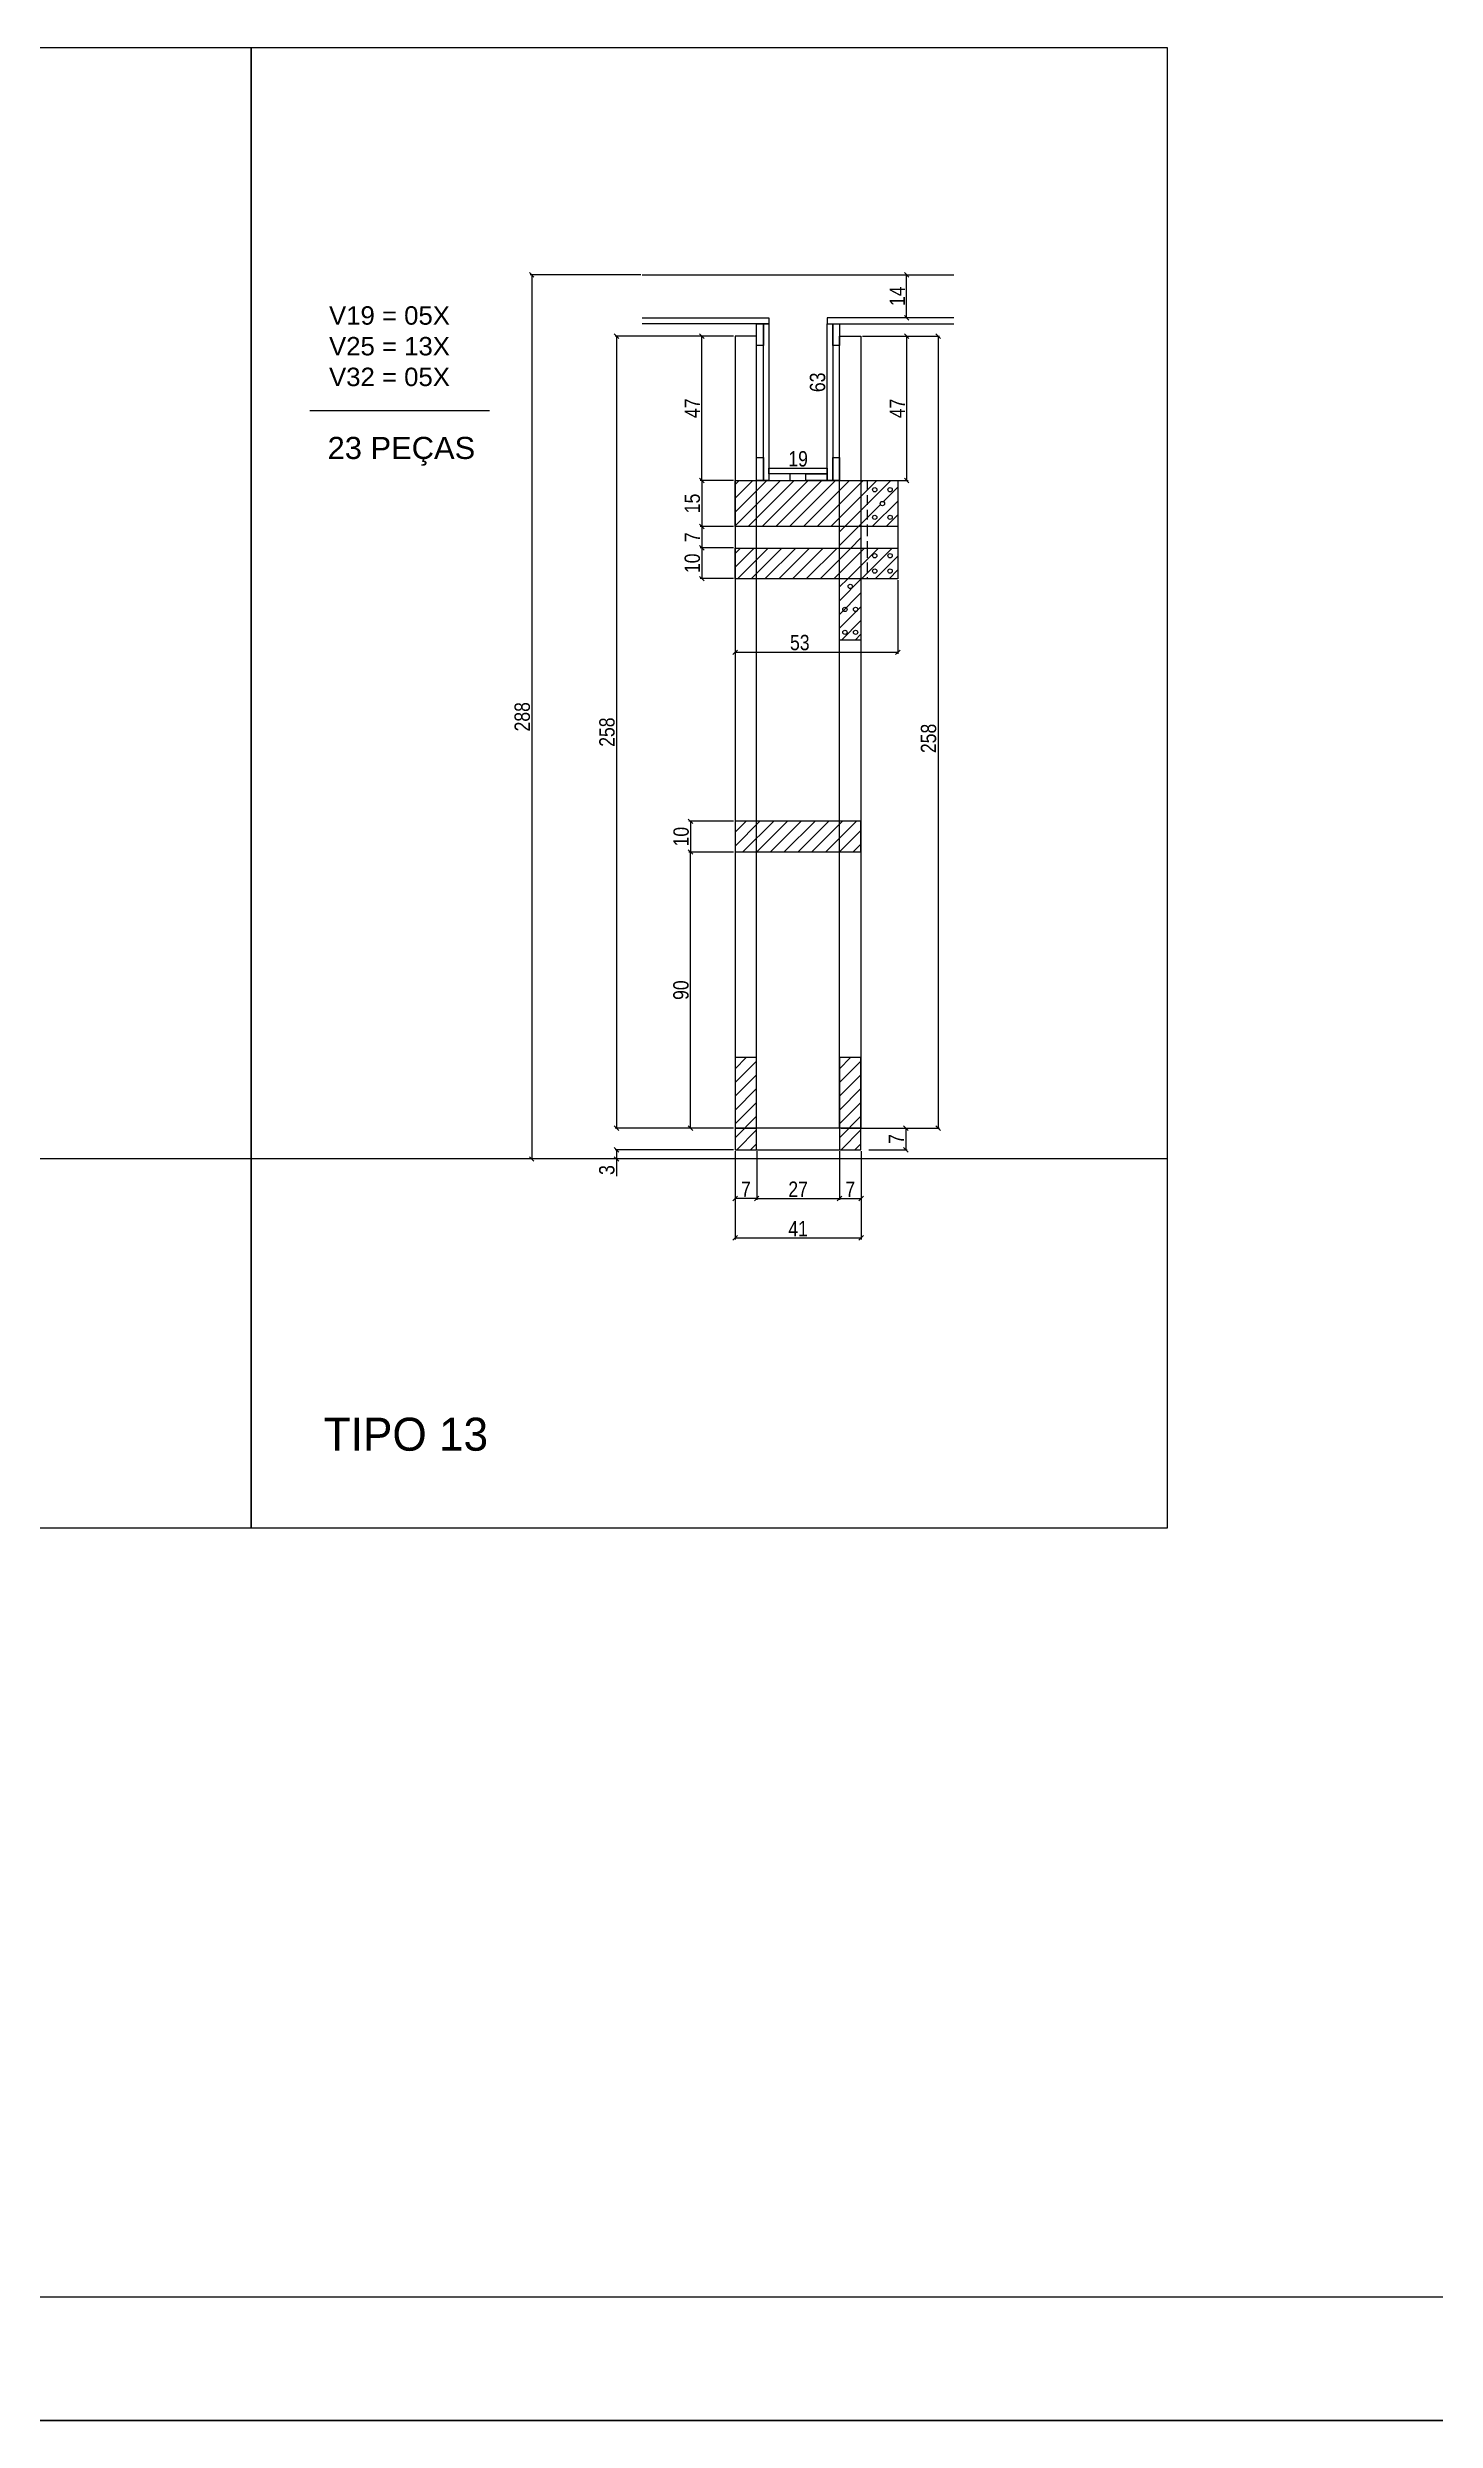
# Model space of a CAD drawing. Extents: x 16965 to 24320, y 205100 to 209880.
# Drawn here: x 21468 to 22372, y 205100 to 206646 of the extents above; entities that cross this region are included whole.
import ezdxf

# ---------------------------------------------------------------- set-up
doc = ezdxf.new("R2010")
doc.units = 0
doc.linetypes.add('DASHED2', pattern=[9.525, 6.35, -3.175])
doc.layers.get('0').update_dxf_attribs({"linetype": 'CONTINUOUS'})
doc.layers.get('DEFPOINTS').update_dxf_attribs({"linetype": 'CONTINUOUS'})
for name, color, linetype in [('COTA', 241, 'CONTINUOUS'), ('detalhes', 4, 'CONTINUOUS'), ('HACHURA', 8, 'CONTINUOUS'), ('TIRAS REESCORAMENTO', 252, 'CONTINUOUS'), ('VIGAS', 3, 'CONTINUOUS')]:
    doc.layers.add(name, color=color, linetype=linetype)
doc.layers.add('FOLHA', color=255, linetype='CONTINUOUS', lineweight=40)
doc.styles.add('COTA TECNICA 2X', font='techl___.ttf', dxfattribs={"height": 10})
doc.styles.add('R80-50', font='arial.ttf', dxfattribs={"height": 10})
doc.styles.add('ROMAS860', font='ROMAS860.SHX', dxfattribs={"height": 8.5})
doc.dimstyles.new('SECAO', dxfattribs={"dimscale": 0.333333, "dimtxt": 5, "dimasz": 9, "dimexe": 3, "dimexo": 3, "dimgap": 3, "dimtad": 1, "dimdec": 1, "dimlfac": 0.5, "dimzin": 12, "dimdsep": 46, "dimtxsty": 'COTA TECNICA 2X', "dimblk1": 'OBLIQUE', "dimblk2": 'OBLIQUE', "dimsah": 1, "dimcen": 0.9, "dimclrd": 4, "dimclre": 4, "dimclrt": 240, "dimadec": 1, "dimazin": 3, "dimtfac": 1, "dimtdec": 1, "dimtmove": 0, "dimatfit": 3, "dimfxl": 1, "dimtolj": 1, "dimtzin": 12, "dimarcsym": 0})
pattern_1 = [(45, (-1676.0995, 8041.0315), (-4.49012806, 4.49012806), [])]

# ---------------------------------------------------------------- blocks, each defined once
blk = doc.blocks.new('_Oblique')
at = {"color": 0, "linetype": 'ByBlock', "lineweight": -2}
blk.add_line((-0.5, -0.5), (0.5, 0.5), dxfattribs=at)
blk = doc.blocks.new('*D3212')
at = {"layer": 'DEFPOINTS', "color": 0, "transparency": 16777216}
for p in [(21915.8, 206458.4), (21838.5, 205942.3), (21915.8, 205942.3)]:
    blk.add_point(p, dxfattribs=at)
at = {"layer": 'detalhes', "color": 4, "lineweight": -2, "transparency": 16777216}
for p, q in [((21914.8, 206458.4), (21837.5, 206458.4)), ((21838.5, 206458.4), (21838.5, 205942.3)), ((21914.8, 205942.3), (21837.5, 205942.3))]:
    blk.add_line(p, q, dxfattribs=at)
at = {"layer": 'detalhes', "color": 4, "lineweight": -2, "transparency": 16777216, "xscale": 3, "yscale": 3, "zscale": 3}
for p, rotation in [((21838.5, 206458.4), 90), ((21838.5, 205942.3), 270)]:
    blk.add_blockref('_Oblique', p, dxfattribs=dict(at, rotation=rotation))
at = {"layer": 'detalhes', "color": 240, "transparency": 16777216, "insert": (21832.3, 206200.4), "char_height": 10, "attachment_point": 5, "rotation": 90, "style": 'COTA TECNICA 2X'}
blk.add_mtext('\\A1;258', dxfattribs=at)
blk = doc.blocks.new('*D3213')
at = {"layer": 'DEFPOINTS', "color": 0, "transparency": 16777216}
for p in [(21915.8, 205928.3), (21997.8, 205928.3), (21997.8, 205870.9)]:
    blk.add_point(p, dxfattribs=at)
at = {"layer": 'detalhes', "color": 4, "lineweight": -2, "transparency": 16777216}
for p, q in [((21915.8, 205927.3), (21915.8, 205869.9)), ((21997.8, 205927.3), (21997.8, 205869.9)), ((21915.8, 205870.9), (21997.8, 205870.9))]:
    blk.add_line(p, q, dxfattribs=at)
at = {"layer": 'detalhes', "color": 4, "lineweight": -2, "transparency": 16777216, "xscale": 3, "yscale": 3, "zscale": 3, "rotation": 180}
blk.add_blockref('_Oblique', (21915.8, 205870.9), dxfattribs=at)
at = {"layer": 'detalhes', "color": 4, "lineweight": -2, "transparency": 16777216, "xscale": 3, "yscale": 3, "zscale": 3}
blk.add_blockref('_Oblique', (21997.8, 205870.9), dxfattribs=at)
at = {"layer": 'detalhes', "color": 240, "transparency": 16777216, "insert": (21956.8, 205876.9), "char_height": 10, "attachment_point": 5, "style": 'COTA TECNICA 2X'}
blk.add_mtext('\\A1;41', dxfattribs=at)
blk = doc.blocks.new('*D3214')
at = {"layer": 'DEFPOINTS', "color": 0, "transparency": 16777216}
for p in [(21929.8, 205928.3), (21983.8, 205928.3), (21983.8, 205896.6)]:
    blk.add_point(p, dxfattribs=at)
at = {"layer": 'detalhes', "color": 4, "lineweight": -2, "transparency": 16777216}
for p, q in [((21929.8, 205927.3), (21929.8, 205895.6)), ((21983.8, 205927.3), (21983.8, 205895.6)), ((21929.8, 205896.6), (21983.8, 205896.6))]:
    blk.add_line(p, q, dxfattribs=at)
at = {"layer": 'detalhes', "color": 4, "lineweight": -2, "transparency": 16777216, "xscale": 3, "yscale": 3, "zscale": 3, "rotation": 180}
blk.add_blockref('_Oblique', (21929.8, 205896.6), dxfattribs=at)
at = {"layer": 'detalhes', "color": 4, "lineweight": -2, "transparency": 16777216, "xscale": 3, "yscale": 3, "zscale": 3}
blk.add_blockref('_Oblique', (21983.8, 205896.6), dxfattribs=at)
at = {"layer": 'detalhes', "color": 240, "transparency": 16777216, "insert": (21956.8, 205902.6), "char_height": 10, "attachment_point": 5, "style": 'COTA TECNICA 2X'}
blk.add_mtext('\\A1;27', dxfattribs=at)
blk = doc.blocks.new('*D3215')
at = {"layer": 'DEFPOINTS', "color": 0, "transparency": 16777216}
for p in [(21983.8, 205896.6), (21997.8, 205896.6), (21997.8, 205896.6)]:
    blk.add_point(p, dxfattribs=at)
at = {"layer": 'detalhes', "color": 4, "lineweight": -2, "transparency": 16777216}
blk.add_line((21983.8, 205896.6), (21997.8, 205896.6), dxfattribs=at)
at = {"layer": 'detalhes', "color": 4, "lineweight": -2, "transparency": 16777216, "xscale": 3, "yscale": 3, "zscale": 3, "rotation": 180}
blk.add_blockref('_Oblique', (21983.8, 205896.6), dxfattribs=at)
at = {"layer": 'detalhes', "color": 4, "lineweight": -2, "transparency": 16777216, "xscale": 3, "yscale": 3, "zscale": 3}
blk.add_blockref('_Oblique', (21997.8, 205896.6), dxfattribs=at)
at = {"layer": 'detalhes', "color": 240, "transparency": 16777216, "insert": (21990.8, 205902.6), "char_height": 10, "attachment_point": 5, "style": 'COTA TECNICA 2X'}
blk.add_mtext('\\A1;7', dxfattribs=at)
blk = doc.blocks.new('*D3216')
at = {"layer": 'DEFPOINTS', "color": 0, "transparency": 16777216}
for p in [(21915.8, 205896.6), (21915.8, 205896.6), (21929.8, 205896.6)]:
    blk.add_point(p, dxfattribs=at)
at = {"layer": 'detalhes', "color": 4, "lineweight": -2, "transparency": 16777216}
blk.add_line((21929.8, 205896.6), (21915.8, 205896.6), dxfattribs=at)
at = {"layer": 'detalhes', "color": 4, "lineweight": -2, "transparency": 16777216, "xscale": 3, "yscale": 3, "zscale": 3, "rotation": 180}
blk.add_blockref('_Oblique', (21915.8, 205896.6), dxfattribs=at)
at = {"layer": 'detalhes', "color": 4, "lineweight": -2, "transparency": 16777216, "xscale": 3, "yscale": 3, "zscale": 3}
blk.add_blockref('_Oblique', (21929.8, 205896.6), dxfattribs=at)
at = {"layer": 'detalhes', "color": 240, "transparency": 16777216, "insert": (21922.8, 205902.6), "char_height": 10, "attachment_point": 5, "style": 'COTA TECNICA 2X'}
blk.add_mtext('\\A1;7', dxfattribs=at)
blk = doc.blocks.new('*D3217')
at = {"layer": 'DEFPOINTS', "color": 0, "transparency": 16777216}
for p in [(21915.8, 206142.3), (21886.7, 206122.3), (21915.8, 206122.3)]:
    blk.add_point(p, dxfattribs=at)
at = {"layer": 'detalhes', "color": 4, "lineweight": -2, "transparency": 16777216}
for p, q in [((21914.8, 206142.3), (21885.7, 206142.3)), ((21886.7, 206142.3), (21886.7, 206122.3)), ((21914.8, 206122.3), (21885.7, 206122.3))]:
    blk.add_line(p, q, dxfattribs=at)
at = {"layer": 'detalhes', "color": 4, "lineweight": -2, "transparency": 16777216, "xscale": 3, "yscale": 3, "zscale": 3}
for p, rotation in [((21886.7, 206142.3), 90), ((21886.7, 206122.3), 270)]:
    blk.add_blockref('_Oblique', p, dxfattribs=dict(at, rotation=rotation))
at = {"layer": 'detalhes', "color": 240, "transparency": 16777216, "insert": (21880.6, 206132.3), "char_height": 10, "attachment_point": 5, "rotation": 90, "style": 'COTA TECNICA 2X'}
blk.add_mtext('\\A1;10', dxfattribs=at)
blk = doc.blocks.new('*D3218')
at = {"layer": 'DEFPOINTS', "color": 0, "transparency": 16777216}
for p in [(21894, 206458.4), (21915.8, 206458.4), (21915.8, 206364.4)]:
    blk.add_point(p, dxfattribs=at)
at = {"layer": 'detalhes', "color": 4, "lineweight": -2, "transparency": 16777216}
for p, q in [((21914.8, 206458.4), (21893, 206458.4)), ((21894, 206364.4), (21894, 206458.4)), ((21914.8, 206364.4), (21893, 206364.4))]:
    blk.add_line(p, q, dxfattribs=at)
at = {"layer": 'detalhes', "color": 4, "lineweight": -2, "transparency": 16777216, "xscale": 3, "yscale": 3, "zscale": 3}
for p, rotation in [((21894, 206458.4), 90), ((21894, 206364.4), 270)]:
    blk.add_blockref('_Oblique', p, dxfattribs=dict(at, rotation=rotation))
at = {"layer": 'detalhes', "color": 240, "transparency": 16777216, "insert": (21887.9, 206411.4), "char_height": 10, "attachment_point": 5, "rotation": 90, "style": 'COTA TECNICA 2X'}
blk.add_mtext('\\A1;47', dxfattribs=at)
blk = doc.blocks.new('*D3219')
at = {"layer": 'DEFPOINTS', "color": 0, "transparency": 16777216}
for p in [(21997.8, 206458.3), (21997.8, 206364.4), (22027.5, 206364.4)]:
    blk.add_point(p, dxfattribs=at)
at = {"layer": 'detalhes', "color": 4, "lineweight": -2, "transparency": 16777216}
for p, q in [((21998.8, 206458.3), (22028.5, 206458.3)), ((22027.5, 206458.3), (22027.5, 206364.4)), ((21998.8, 206364.4), (22028.5, 206364.4))]:
    blk.add_line(p, q, dxfattribs=at)
at = {"layer": 'detalhes', "color": 4, "lineweight": -2, "transparency": 16777216, "xscale": 3, "yscale": 3, "zscale": 3}
for p, rotation in [((22027.5, 206458.3), 90), ((22027.5, 206364.4), 270)]:
    blk.add_blockref('_Oblique', p, dxfattribs=dict(at, rotation=rotation))
at = {"layer": 'detalhes', "color": 240, "transparency": 16777216, "insert": (22021.4, 206411.3), "char_height": 10, "attachment_point": 5, "rotation": 90, "style": 'COTA TECNICA 2X'}
blk.add_mtext('\\A1;47', dxfattribs=at)
blk = doc.blocks.new('*D3220')
at = {"layer": 'DEFPOINTS', "color": 0, "transparency": 16777216}
for p in [(21838.5, 205922.3), (21915.8, 205928.3), (21915.8, 205922.3)]:
    blk.add_point(p, dxfattribs=at)
at = {"layer": 'detalhes', "color": 4, "lineweight": -2, "transparency": 16777216}
for p, q in [((21914.8, 205928.3), (21837.5, 205928.3)), ((21914.8, 205922.3), (21837.5, 205922.3)), ((21838.5, 205928.3), (21838.5, 205922.3)), ((21838.5, 205922.3), (21838.5, 205911))]:
    blk.add_line(p, q, dxfattribs=at)
at = {"layer": 'detalhes', "color": 4, "lineweight": -2, "transparency": 16777216, "xscale": 3, "yscale": 3, "zscale": 3}
for p, rotation in [((21838.5, 205928.3), 90), ((21838.5, 205922.3), 270)]:
    blk.add_blockref('_Oblique', p, dxfattribs=dict(at, rotation=rotation))
at = {"layer": 'detalhes', "color": 240, "transparency": 16777216, "insert": (21832.2, 205915.1), "char_height": 10, "attachment_point": 5, "rotation": 90, "style": 'COTA TECNICA 2X'}
blk.add_mtext('\\A1;3', dxfattribs=at)
blk = doc.blocks.new('*D3221')
at = {"layer": 'DEFPOINTS', "color": 0, "transparency": 16777216}
for p in [(21952.8, 206498.4), (21975.8, 206498.4), (21952.8, 206372.4)]:
    blk.add_point(p, dxfattribs=at)
at = {"layer": 'detalhes', "color": 240, "transparency": 16777216, "insert": (21969.5, 206428.3), "char_height": 10, "attachment_point": 5, "rotation": 90, "style": 'COTA TECNICA 2X'}
blk.add_mtext('\\A1;63', dxfattribs=at)
blk = doc.blocks.new('*D3222')
at = {"layer": 'DEFPOINTS', "color": 0, "transparency": 16777216}
for p in [(21937.8, 206372.4), (21975.8, 206372.4), (21975.8, 206372.4)]:
    blk.add_point(p, dxfattribs=at)
at = {"layer": 'detalhes', "color": 240, "transparency": 16777216, "insert": (21956.8, 206378.4), "char_height": 10, "attachment_point": 5, "style": 'COTA TECNICA 2X'}
blk.add_mtext('\\A1;19', dxfattribs=at)
blk = doc.blocks.new('*D3223')
at = {"layer": 'DEFPOINTS', "color": 0, "transparency": 16777216}
for p in [(21886.7, 206122.3), (21915.8, 206122.3), (21914.8, 205942.3)]:
    blk.add_point(p, dxfattribs=at)
at = {"layer": 'detalhes', "color": 4, "lineweight": -2, "transparency": 16777216}
for p, q in [((21914.8, 206122.3), (21885.7, 206122.3)), ((21886.7, 205942.3), (21886.7, 206122.3)), ((21913.8, 205942.3), (21885.7, 205942.3))]:
    blk.add_line(p, q, dxfattribs=at)
at = {"layer": 'detalhes', "color": 4, "lineweight": -2, "transparency": 16777216, "xscale": 3, "yscale": 3, "zscale": 3}
for p, rotation in [((21886.7, 206122.3), 90), ((21886.7, 205942.3), 270)]:
    blk.add_blockref('_Oblique', p, dxfattribs=dict(at, rotation=rotation))
at = {"layer": 'detalhes', "color": 240, "transparency": 16777216, "insert": (21880.5, 206032.3), "char_height": 10, "attachment_point": 5, "rotation": 90, "style": 'COTA TECNICA 2X'}
blk.add_mtext('\\A1;90', dxfattribs=at)
blk = doc.blocks.new('*D3224')
at = {"layer": 'DEFPOINTS', "color": 0, "transparency": 16777216}
for p in [(21915.8, 206324.4), (22021.8, 206300.4), (22021.8, 206252.4)]:
    blk.add_point(p, dxfattribs=at)
at = {"layer": 'detalhes', "color": 4, "lineweight": -2, "transparency": 16777216}
for p, q in [((21915.8, 206323.4), (21915.8, 206251.4)), ((22021.8, 206299.4), (22021.8, 206251.4)), ((21915.8, 206252.4), (22021.8, 206252.4))]:
    blk.add_line(p, q, dxfattribs=at)
at = {"layer": 'detalhes', "color": 4, "lineweight": -2, "transparency": 16777216, "xscale": 3, "yscale": 3, "zscale": 3, "rotation": 180}
blk.add_blockref('_Oblique', (21915.8, 206252.4), dxfattribs=at)
at = {"layer": 'detalhes', "color": 4, "lineweight": -2, "transparency": 16777216, "xscale": 3, "yscale": 3, "zscale": 3}
blk.add_blockref('_Oblique', (22021.8, 206252.4), dxfattribs=at)
at = {"layer": 'detalhes', "color": 240, "transparency": 16777216, "insert": (21957.9, 206258.7), "char_height": 10, "attachment_point": 5, "style": 'COTA TECNICA 2X'}
blk.add_mtext('\\A1;53', dxfattribs=at)
blk = doc.blocks.new('*D3225')
at = {"layer": 'DEFPOINTS', "color": 0, "transparency": 16777216}
for p in [(21998.8, 206458.3), (21998.8, 205942.3), (22048, 205942.3)]:
    blk.add_point(p, dxfattribs=at)
at = {"layer": 'detalhes', "color": 4, "lineweight": -2, "transparency": 16777216}
for p, q in [((21999.8, 206458.3), (22049, 206458.3)), ((22048, 206458.3), (22048, 205942.3)), ((21999.8, 205942.3), (22049, 205942.3))]:
    blk.add_line(p, q, dxfattribs=at)
at = {"layer": 'detalhes', "color": 4, "lineweight": -2, "transparency": 16777216, "xscale": 3, "yscale": 3, "zscale": 3}
for p, rotation in [((22048, 206458.3), 90), ((22048, 205942.3), 270)]:
    blk.add_blockref('_Oblique', p, dxfattribs=dict(at, rotation=rotation))
at = {"layer": 'detalhes', "color": 240, "transparency": 16777216, "insert": (22041.8, 206196.3), "char_height": 10, "attachment_point": 5, "rotation": 90, "style": 'COTA TECNICA 2X'}
blk.add_mtext('\\A1;258', dxfattribs=at)
blk = doc.blocks.new('*D3206')
at = {"layer": 'DEFPOINTS', "color": 0, "transparency": 16777216}
for p in [(21983.8, 205942.3), (22001.8, 205928.3), (22026.9, 205928.3)]:
    blk.add_point(p, dxfattribs=at)
at = {"layer": 'detalhes', "color": 4, "lineweight": -2, "transparency": 16777216}
for p, q in [((21984.8, 205942.3), (22027.9, 205942.3)), ((22026.9, 205942.3), (22026.9, 205928.3)), ((22002.8, 205928.3), (22027.9, 205928.3))]:
    blk.add_line(p, q, dxfattribs=at)
at = {"layer": 'detalhes', "color": 4, "lineweight": -2, "transparency": 16777216, "xscale": 3, "yscale": 3, "zscale": 3}
for p, rotation in [((22026.9, 205942.3), 90), ((22026.9, 205928.3), 270)]:
    blk.add_blockref('_Oblique', p, dxfattribs=dict(at, rotation=rotation))
at = {"layer": 'detalhes', "color": 240, "transparency": 16777216, "insert": (22020.8, 205935.3), "char_height": 10, "attachment_point": 5, "rotation": 90, "style": 'COTA TECNICA 2X'}
blk.add_mtext('\\A1;7', dxfattribs=at)
blk = doc.blocks.new('*D3207')
at = {"layer": 'DEFPOINTS', "color": 0, "transparency": 16777216}
for p in [(21915.8, 206364.4), (21894, 206334.4), (21915.8, 206334.4)]:
    blk.add_point(p, dxfattribs=at)
at = {"layer": 'detalhes', "color": 4, "lineweight": -2, "transparency": 16777216}
for p, q in [((21914.8, 206364.4), (21893, 206364.4)), ((21894, 206364.4), (21894, 206334.4)), ((21914.8, 206334.4), (21893, 206334.4))]:
    blk.add_line(p, q, dxfattribs=at)
at = {"layer": 'detalhes', "color": 4, "lineweight": -2, "transparency": 16777216, "xscale": 3, "yscale": 3, "zscale": 3}
for p, rotation in [((21894, 206364.4), 90), ((21894, 206334.4), 270)]:
    blk.add_blockref('_Oblique', p, dxfattribs=dict(at, rotation=rotation))
at = {"layer": 'detalhes', "color": 240, "transparency": 16777216, "insert": (21887.9, 206349.4), "char_height": 10, "attachment_point": 5, "rotation": 90, "style": 'COTA TECNICA 2X'}
blk.add_mtext('\\A1;15', dxfattribs=at)
blk = doc.blocks.new('*D3208')
at = {"layer": 'DEFPOINTS', "color": 0, "transparency": 16777216}
for p in [(21915.8, 206320.4), (21894, 206300.4), (21915.8, 206300.4)]:
    blk.add_point(p, dxfattribs=at)
at = {"layer": 'detalhes', "color": 4, "lineweight": -2, "transparency": 16777216}
for p, q in [((21914.8, 206320.4), (21893, 206320.4)), ((21894, 206320.4), (21894, 206300.4)), ((21914.8, 206300.4), (21893, 206300.4))]:
    blk.add_line(p, q, dxfattribs=at)
at = {"layer": 'detalhes', "color": 4, "lineweight": -2, "transparency": 16777216, "xscale": 3, "yscale": 3, "zscale": 3}
for p, rotation in [((21894, 206320.4), 90), ((21894, 206300.4), 270)]:
    blk.add_blockref('_Oblique', p, dxfattribs=dict(at, rotation=rotation))
at = {"layer": 'detalhes', "color": 240, "transparency": 16777216, "insert": (21887.9, 206310.4), "char_height": 10, "attachment_point": 5, "rotation": 90, "style": 'COTA TECNICA 2X'}
blk.add_mtext('\\A1;10', dxfattribs=at)
blk = doc.blocks.new('*D3209')
at = {"layer": 'DEFPOINTS', "color": 0, "transparency": 16777216}
for p in [(21915.8, 206334.4), (21894, 206320.4), (21915.8, 206320.4)]:
    blk.add_point(p, dxfattribs=at)
at = {"layer": 'detalhes', "color": 4, "lineweight": -2, "transparency": 16777216}
for p, q in [((21914.8, 206334.4), (21893, 206334.4)), ((21894, 206334.4), (21894, 206320.4)), ((21914.8, 206320.4), (21893, 206320.4))]:
    blk.add_line(p, q, dxfattribs=at)
at = {"layer": 'detalhes', "color": 4, "lineweight": -2, "transparency": 16777216, "xscale": 3, "yscale": 3, "zscale": 3}
for p, rotation in [((21894, 206334.4), 90), ((21894, 206320.4), 270)]:
    blk.add_blockref('_Oblique', p, dxfattribs=dict(at, rotation=rotation))
at = {"layer": 'detalhes', "color": 240, "transparency": 16777216, "insert": (21887.9, 206327.4), "char_height": 10, "attachment_point": 5, "rotation": 90, "style": 'COTA TECNICA 2X'}
blk.add_mtext('\\A1;7', dxfattribs=at)
blk = doc.blocks.new('*D3210')
at = {"layer": 'DEFPOINTS', "color": 0, "transparency": 16777216}
for p in [(22027.5, 206498.4), (22027.5, 206498.4), (22027.5, 206470.4)]:
    blk.add_point(p, dxfattribs=at)
at = {"layer": 'detalhes', "color": 4, "lineweight": -2, "transparency": 16777216}
for p, q in [((22027.5, 206470.4), (22027.5, 206498.4)), ((22028.5, 206498.4), (22028.5, 206498.4)), ((22028.5, 206470.4), (22028.5, 206470.4))]:
    blk.add_line(p, q, dxfattribs=at)
at = {"layer": 'detalhes', "color": 4, "lineweight": -2, "transparency": 16777216, "xscale": 3, "yscale": 3, "zscale": 3}
for p, rotation in [((22027.5, 206498.4), 90), ((22027.5, 206470.4), 270)]:
    blk.add_blockref('_Oblique', p, dxfattribs=dict(at, rotation=rotation))
at = {"layer": 'detalhes', "color": 240, "transparency": 16777216, "insert": (22021.4, 206484.4), "char_height": 10, "attachment_point": 5, "rotation": 90, "style": 'COTA TECNICA 2X'}
blk.add_mtext('\\A1;14', dxfattribs=at)
blk = doc.blocks.new('*D3227')
at = {"layer": 'DEFPOINTS', "color": 0, "transparency": 16777216}
for p in [(21855.3, 206498.4), (21783.2, 205922.3), (21841.3, 205922.3)]:
    blk.add_point(p, dxfattribs=at)
at = {"layer": 'detalhes', "color": 4, "lineweight": -2, "transparency": 16777216}
for p, q in [((21854.3, 206498.4), (21782.2, 206498.4)), ((21783.2, 206498.4), (21783.2, 205922.3)), ((21840.3, 205922.3), (21782.2, 205922.3))]:
    blk.add_line(p, q, dxfattribs=at)
at = {"layer": 'detalhes', "color": 4, "lineweight": -2, "transparency": 16777216, "xscale": 3, "yscale": 3, "zscale": 3}
for p, rotation in [((21783.2, 206498.4), 90), ((21783.2, 205922.3), 270)]:
    blk.add_blockref('_Oblique', p, dxfattribs=dict(at, rotation=rotation))
at = {"layer": 'detalhes', "color": 240, "transparency": 16777216, "insert": (21777.1, 206210.4), "char_height": 10, "attachment_point": 5, "rotation": 90, "style": 'COTA TECNICA 2X'}
blk.add_mtext('\\A1;288', dxfattribs=at)

msp = doc.modelspace()

# ---------------------------------------------------------------- hatches: boundary and pattern name
at = {"layer": 'COTA'}
h = msp.add_hatch(dxfattribs=at)
h.set_pattern_fill('ANSI31', color=256, scale=2, style=0)
h.set_pattern_definition(pattern_1)
h.paths.add_polyline_path([(22021.75, 206364.35), (21915.75, 206364.35), (21915.75, 206334.35), (22021.75, 206334.35)])
edge = h.paths.add_edge_path(flags=16)
edge.add_arc((22006.75, 206340.35), 1.4, 0, 360)
edge = h.paths.add_edge_path(flags=16)
edge.add_arc((22011.75, 206349.35), 1.4, 0, 360)
edge = h.paths.add_edge_path(flags=16)
edge.add_arc((22006.75, 206358.35), 1.4, 0, 360)
edge = h.paths.add_edge_path(flags=16)
edge.add_arc((22016.75, 206340.35), 1.4, 0, 360)
edge = h.paths.add_edge_path(flags=16)
edge.add_arc((22016.75, 206358.35), 1.4, 0, 360)
h = msp.add_hatch(dxfattribs=at)
h.set_pattern_fill('ANSI31', color=256, scale=2, style=0)
h.set_pattern_definition(pattern_1)
h.paths.add_polyline_path([(21983.75, 206334.35), (21983.75, 206320.35), (21997.75, 206320.35), (21997.75, 206334.35)])
h = msp.add_hatch(dxfattribs=at)
h.set_pattern_fill('ANSI31', color=256, scale=2, style=0)
h.set_pattern_definition(pattern_1)
h.paths.add_polyline_path([(22021.75, 206320.35), (21915.75, 206320.35), (21915.75, 206300.35), (22021.75, 206300.35)])
edge = h.paths.add_edge_path(flags=16)
edge.add_arc((22006.75, 206315.35), 1.4, 0, 360)
edge = h.paths.add_edge_path(flags=16)
edge.add_arc((22006.75, 206305.35), 1.4, 0, 360)
edge = h.paths.add_edge_path(flags=16)
edge.add_arc((22016.75, 206315.35), 1.4, 0, 360)
edge = h.paths.add_edge_path(flags=16)
edge.add_arc((22016.75, 206305.35), 1.4, 0, 360)
h = msp.add_hatch(dxfattribs=at)
h.set_pattern_fill('ANSI31', color=256, scale=2, style=0)
h.set_pattern_definition(pattern_1)
h.paths.add_polyline_path([(21983.75, 206260.41), (21997.75, 206260.41), (21997.75, 206300.35), (21983.75, 206300.35)])
h = msp.add_hatch(dxfattribs=at)
h.set_pattern_fill('ANSI31', color=256, scale=2, style=0)
h.set_pattern_definition([(45, (-1676.0995, 8021.0315), (-4.49012806, 4.49012806), [])])
h.paths.add_polyline_path([(21997.75, 206142.33), (21915.75, 206142.33), (21915.75, 206122.33), (21997.75, 206122.33)])
h = msp.add_hatch(dxfattribs=at)
h.set_pattern_fill('ANSI31', color=256, scale=2, style=0)
h.set_pattern_definition([(45, (2071.534, 200119.121), (-4.490128, 4.490128), [])])
h.paths.add_polyline_path([(21915.75, 205928.31), (21929.75, 205928.31), (21929.75, 205988.31), (21915.75, 205988.31)])
h = msp.add_hatch(dxfattribs=at)
h.set_pattern_fill('ANSI31', color=256, scale=2, style=0)
h.set_pattern_definition([(45, (2139.534, 200119.121), (-4.490128, 4.490128), [])])
h.paths.add_polyline_path([(21983.75, 205928.31), (21997.75, 205928.31), (21997.75, 205988.31), (21983.75, 205988.31)])

# ---------------------------------------------------------------- linework, layer by layer
at = {"linetype": 'Continuous'}
msp.add_line((22021.75, 206334.35), (22021.75, 206320.35), dxfattribs=at)
msp.add_line((21997.75, 206260.41), (21983.75, 206260.41))
at = {"color": 30}
msp.add_line((24239.28, 205180.82), (17165.77, 205180.82), dxfattribs=at)
at = {"color": 241, "true_color": 0xf7abae}
for points in [[(21600.45, 205681.7), (21003.63, 205681.7), (21003.63, 206646.49), (21600.45, 206646.49)], [(22197.26, 205681.7), (21600.45, 205681.7), (21600.45, 206646.49), (22197.26, 206646.49)]]:
    msp.add_lwpolyline(points, close=True, dxfattribs=at)
at = {"linetype": 'Continuous'}
for points in [[(21915.75, 205942.31), (21929.75, 205942.31), (21929.75, 206458.4), (21915.75, 206458.4)], [(21997.75, 205942.31), (21983.75, 205942.31), (21983.75, 206458.28), (21997.75, 206458.28)], [(22021.75, 206334.35), (21915.75, 206334.35), (21915.75, 206364.35), (22021.75, 206364.35)], [(22021.75, 206300.35), (21915.75, 206300.35), (21915.75, 206320.35), (22021.75, 206320.35)], [(21915.75, 205928.31), (21929.75, 205928.31), (21929.75, 205988.31), (21915.75, 205988.31)], [(21983.75, 205928.31), (21997.75, 205928.31), (21997.75, 205988.31), (21983.75, 205988.31)]]:
    msp.add_lwpolyline(points, close=True, dxfattribs=at)
for points in [[(21915.75, 206122.33), (21997.75, 206122.33), (21997.75, 206142.33), (21915.75, 206142.33), (21915.75, 206122.33)], [(21937.75, 205928.31), (21997.75, 205928.31), (21997.75, 205942.31), (21915.75, 205942.31), (21915.75, 205928.31), (21937.75, 205928.31)]]:
    msp.add_lwpolyline(points, dxfattribs=at)
for centre in [(22006.75, 206358.35), (22011.75, 206349.35), (22016.75, 206358.35), (22006.75, 206340.35), (22016.75, 206340.35), (22006.75, 206315.35), (22006.75, 206305.35), (22016.75, 206315.35), (22016.75, 206305.35), (21990.75, 206295.35), (21987.25, 206280.38), (21994.25, 206280.38), (21987.25, 206265.41), (21994.25, 206265.41)]:
    msp.add_circle(centre, 1.4)
at = {"layer": 'COTA', "linetype": 'DASHED2'}
for p, q in [((22001.75, 206364.35), (22001.75, 206334.35)), ((22001.75, 206334.35), (22001.75, 206320.35)), ((22001.75, 206320.35), (22001.75, 206300.35))]:
    msp.add_line(p, q, dxfattribs=at)
at = {"layer": 'FOLHA'}
msp.add_line((24319.75, 205100.34), (16964.59, 205100.34), dxfattribs=at)
at = {"layer": 'HACHURA', "color": 7}
msp.add_line((21638.57, 206410.05), (21755.72, 206410.05), dxfattribs=at)
at = {"layer": 'TIRAS REESCORAMENTO', "linetype": 'ByBlock'}
for p, q in [((21855.27, 206498.4), (22058.23, 206498.4)), ((22197.26, 205922.31), (21003.63, 205922.31))]:
    msp.add_line(p, q, dxfattribs=at)
for points in [[(21855.27, 206470.4), (21937.75, 206470.4), (21937.75, 206466.4), (21855.27, 206466.4)], [(21937.75, 206364.35), (21934.15, 206364.35), (21934.15, 206466.4), (21937.75, 206466.4), (21937.75, 206364.35)], [(22058.23, 206470.4), (21975.75, 206470.4), (21975.75, 206466.4), (22058.23, 206466.4)], [(21979.35, 206364.35), (21975.75, 206364.35), (21975.75, 206466.4), (21979.35, 206466.4), (21979.35, 206364.35)]]:
    msp.add_lwpolyline(points, dxfattribs=at)
for points in [[(21929.75, 206466.4), (21934.15, 206466.4), (21934.15, 206452.4), (21929.75, 206452.4)], [(21979.35, 206466.4), (21983.75, 206466.4), (21983.75, 206452.4), (21979.35, 206452.4)], [(21929.75, 206379.35), (21934.15, 206379.35), (21934.15, 206364.35), (21929.75, 206364.35)], [(21979.35, 206379.35), (21983.75, 206379.35), (21983.75, 206364.35), (21979.35, 206364.35)], [(21975.75, 206368.75), (21937.75, 206368.75), (21937.75, 206372.35), (21975.75, 206372.35)], [(21951.72, 206364.35), (21951.72, 206368.75), (21937.75, 206368.75), (21937.75, 206364.35)], [(21961.79, 206364.35), (21961.79, 206368.75), (21975.75, 206368.75), (21975.75, 206364.35)]]:
    msp.add_lwpolyline(points, close=True, dxfattribs=at)

# ---------------------------------------------------------------- texts
at = {"linetype": 'Continuous', "style": 'ROMAS860'}
msp.add_text('TIPO 13', height=21.505, dxfattribs=at).set_placement((21647.73, 205732.22))
at = {"layer": 'VIGAS', "color": 7, "attachment_point": 1, "style": 'R80-50'}
for s, width, insert, char_height in [('\\PV19 = 05X\\PV25 = 13X\\PV32 = 05X', 124.324, (21651.19, 206497.87), 12), ('23 PEÇAS', 162.221, (21650.25, 206392.76), 14.4)]:
    msp.add_mtext_dynamic_manual_height_columns(s, width=width, gutter_width=50, heights=[0], dxfattribs=dict(at, insert=insert, char_height=char_height))

# ---------------------------------------------------------------- dimensions: what is measured, and where the dimension line sits
at = {"layer": 'detalhes', "color": 3}
for base, p1, p2, picture, middle in [((21783.24, 205922.31), (21855.27, 206498.4), (21841.27, 205922.31), '*D3227', (21777.15, 206210.36)), ((22027.51, 206498.4), (22027.51, 206470.4), (22027.51, 206498.4), '*D3210', (22021.43, 206484.4)), ((21838.46, 205942.31), (21915.75, 206458.4), (21915.75, 205942.31), '*D3212', (21832.33, 206200.36)), ((21893.98, 206458.4), (21915.75, 206364.35), (21915.75, 206458.4), '*D3218', (21887.91, 206411.38)), ((22027.51, 206364.35), (21997.75, 206458.28), (21997.75, 206364.35), '*D3219', (22021.43, 206411.32)), ((21893.98, 206334.35), (21915.75, 206364.35), (21915.75, 206334.35), '*D3207', (21887.87, 206349.35)), ((21893.98, 206320.35), (21915.75, 206334.35), (21915.75, 206320.35), '*D3209', (21887.91, 206327.35)), ((21893.98, 206300.35), (21915.75, 206320.35), (21915.75, 206300.35), '*D3208', (21887.88, 206310.35)), ((21886.65, 206122.33), (21915.75, 206142.33), (21915.75, 206122.33), '*D3217', (21880.55, 206132.33)), ((21886.65, 206122.33), (21914.75, 205942.31), (21915.75, 206122.33), '*D3223', (21880.52, 206032.32)), ((22026.9, 205928.31), (21983.75, 205942.31), (22001.81, 205928.31), '*D3206', (22020.83, 205935.31)), ((21838.46, 205922.31), (21915.75, 205928.31), (21915.75, 205922.31), '*D3220', (21832.24, 205915.15))]:
    dim = msp.add_linear_dim(base=base, p1=p1, p2=p2, angle=90, dimstyle='SECAO', dxfattribs=at)
    dim.commit()
    dim.dimension.update_dxf_attribs({"geometry": picture, "text_midpoint": middle})
dim = msp.add_linear_dim(base=(21975.75, 206498.4), p1=(21952.79, 206372.35), p2=(21952.79, 206498.4), angle=90, dimstyle='SECAO', override={"dimse1": 1, "dimse2": 1, "dimsd1": 1, "dimsd2": 1}, dxfattribs=at)
dim.commit()
dim.dimension.update_dxf_attribs({"geometry": '*D3221', "text_midpoint": (21975.75, 206428.33), "dimtype": 160})
dim = msp.add_linear_dim(base=(22047.97, 205942.31), p1=(21998.75, 206458.28), p2=(21998.75, 205942.31), angle=90, dimstyle='SECAO', dxfattribs=at)
dim.commit()
dim.dimension.update_dxf_attribs({"geometry": '*D3225', "text_midpoint": (22047.97, 206196.3), "dimtype": 160})
dim = msp.add_linear_dim(base=(21975.75, 206372.35), p1=(21937.75, 206372.35), p2=(21975.75, 206372.35), dimstyle='SECAO', override={"dimse1": 1, "dimse2": 1, "dimsd1": 1, "dimsd2": 1}, dxfattribs=at)
dim.commit()
dim.dimension.update_dxf_attribs({"geometry": '*D3222', "text_midpoint": (21956.75, 206372.35), "dimtype": 160})
for base, p1, p2, picture, middle in [((22021.75, 206252.43), (21915.75, 206324.35), (22021.75, 206300.35), '*D3224', (21957.89, 206252.43)), ((21997.75, 205870.86), (21915.75, 205928.31), (21997.75, 205928.31), '*D3213', (21956.75, 205870.86)), ((21983.75, 205896.57), (21929.75, 205928.31), (21983.75, 205928.31), '*D3214', (21956.75, 205896.57)), ((21997.75, 205896.57), (21983.75, 205896.57), (21997.75, 205896.57), '*D3215', (21990.75, 205896.57))]:
    dim = msp.add_linear_dim(base=base, p1=p1, p2=p2, dimstyle='SECAO', dxfattribs=at)
    dim.commit()
    dim.dimension.update_dxf_attribs({"geometry": picture, "text_midpoint": middle, "dimtype": 160})
dim = msp.add_linear_dim(base=(21915.75, 205896.57), p1=(21929.75, 205896.57), p2=(21915.75, 205896.57), dimstyle='SECAO', dxfattribs=at)
dim.commit()
dim.dimension.update_dxf_attribs({"geometry": '*D3216', "text_midpoint": (21922.75, 205902.65)})

doc.saveas('drawing.dxf')
